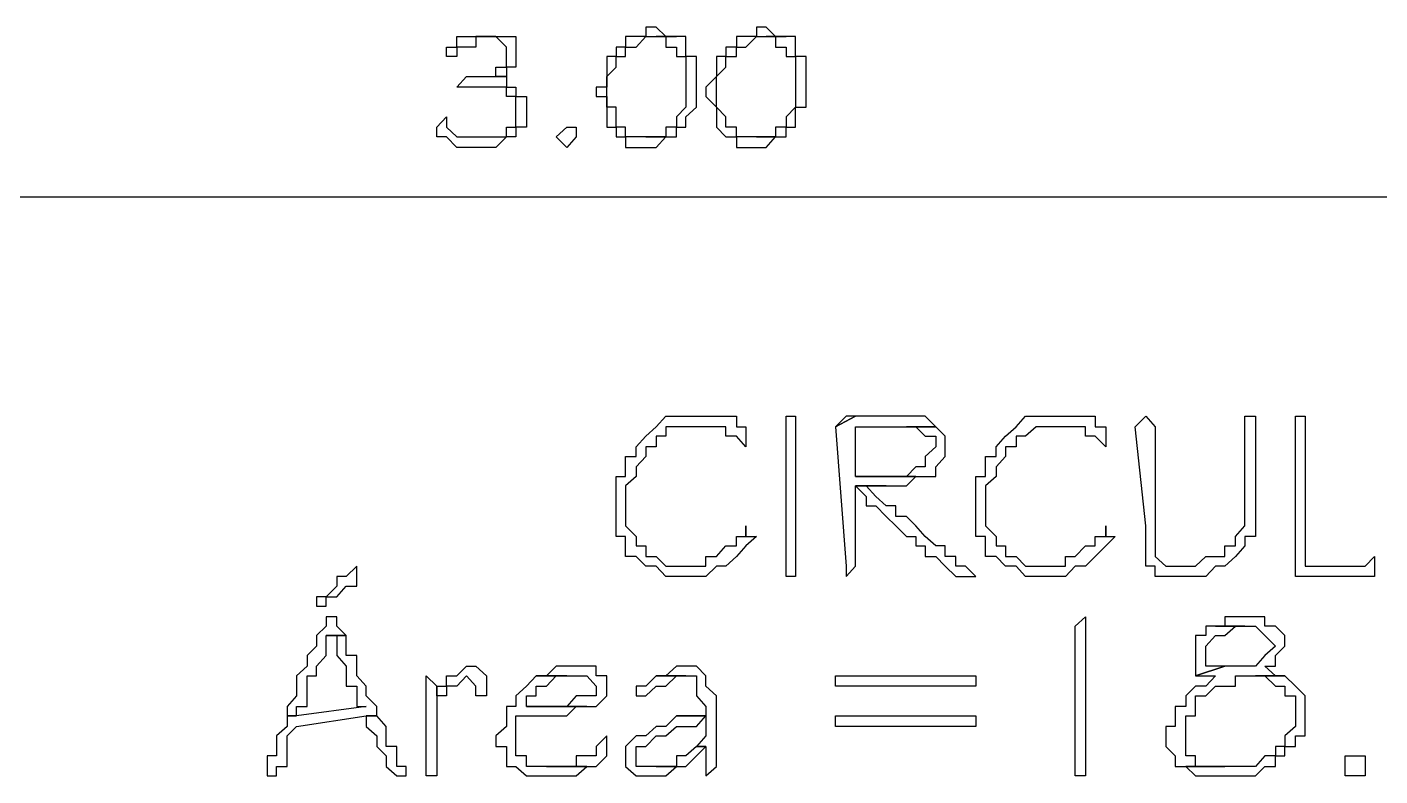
# Model space of a CAD drawing. Header units: millimetres. Extents: x -518.8 to -461.2, y 3.5 to 44.2.
# Drawn here: x -497.324 to -496.461, y 28.246 to 28.723 of the extents above; entities that cross this region are included whole.
import ezdxf

# ---------------------------------------------------------------- set-up
doc = ezdxf.new("R2010")
doc.units = ezdxf.units.MM
doc.header["$MEASUREMENT"] = 0
doc.layers.add('16', color=16, linetype='Continuous')
doc.layers.add('MYSOLIDS', color=7, linetype='Continuous')

msp = doc.modelspace()

# ---------------------------------------------------------------- linework, layer by layer
at = {"layer": '16'}
msp.add_lwpolyline([(-498.49476, 28.61499), (-495.38874, 28.61499)], dxfattribs=at)
at = {"layer": 'MYSOLIDS'}
for points in [[(-496.92258, 28.72326), (-496.92934, 28.72326), (-496.92934, 28.71725), (-496.93536, 28.71725), (-496.93536, 28.71725), (-496.94213, 28.71725), (-496.94213, 28.71725), (-496.94213, 28.71048), (-496.94814, 28.71048), (-496.94814, 28.71048), (-496.94814, 28.70447), (-496.95416, 28.70447), (-496.95416, 28.6977), (-496.95416, 28.6977), (-496.95416, 28.6977), (-496.95416, 28.69168), (-496.95416, 28.69168), (-496.95416, 28.68492), (-496.96092, 28.68492), (-496.96092, 28.6789), (-496.96092, 28.6789), (-496.95416, 28.6789), (-496.95416, 28.67214), (-496.95416, 28.67214), (-496.95416, 28.66612), (-496.95416, 28.66612), (-496.95416, 28.65935), (-496.94814, 28.65935), (-496.94814, 28.65334), (-496.94814, 28.65334), (-496.94814, 28.65334), (-496.94213, 28.65334), (-496.94213, 28.64657), (-496.94213, 28.64657), (-496.93536, 28.64657), (-496.93536, 28.64657), (-496.92934, 28.64657), (-496.92934, 28.64657), (-496.92258, 28.64657), (-496.92258, 28.64657), (-496.91656, 28.65334), (-496.91656, 28.65334), (-496.92934, 28.65334), (-496.92934, 28.65334), (-496.93536, 28.65334), (-496.93536, 28.65334), (-496.93536, 28.65334), (-496.94213, 28.65334), (-496.94213, 28.65935), (-496.94814, 28.65935), (-496.94814, 28.66612), (-496.94814, 28.66612), (-496.94814, 28.66612), (-496.94814, 28.67214), (-496.95416, 28.67214), (-496.95416, 28.6789), (-496.95416, 28.6789), (-496.95416, 28.6789), (-496.95416, 28.68492), (-496.95416, 28.69168), (-496.95416, 28.69168), (-496.94814, 28.6977), (-496.94814, 28.6977), (-496.94814, 28.6977), (-496.94814, 28.70447), (-496.94213, 28.70447), (-496.94213, 28.70447), (-496.94213, 28.71048), (-496.94213, 28.71048), (-496.93536, 28.71048), (-496.93536, 28.71048), (-496.92934, 28.71725), (-496.92934, 28.71725), (-496.92258, 28.71725), (-496.9098, 28.71725), (-496.9098, 28.71725), (-496.91656, 28.71725), (-496.91656, 28.71725), (-496.92258, 28.72326), (-496.92258, 28.72326), (-496.92258, 28.72326)], [(-496.85265, 28.72326), (-496.85867, 28.72326), (-496.85867, 28.71725), (-496.86543, 28.71725), (-496.86543, 28.71725), (-496.87145, 28.71725), (-496.87145, 28.71725), (-496.87145, 28.71048), (-496.87822, 28.71048), (-496.87822, 28.71048), (-496.87822, 28.70447), (-496.88423, 28.70447), (-496.88423, 28.6977), (-496.88423, 28.6977), (-496.88423, 28.6977), (-496.88423, 28.69168), (-496.88423, 28.69168), (-496.891, 28.68492), (-496.891, 28.68492), (-496.891, 28.6789), (-496.891, 28.6789), (-496.891, 28.6789), (-496.88423, 28.67214), (-496.88423, 28.67214), (-496.88423, 28.66612), (-496.88423, 28.66612), (-496.88423, 28.65935), (-496.88423, 28.65935), (-496.87822, 28.65334), (-496.87822, 28.65334), (-496.87822, 28.65334), (-496.87145, 28.65334), (-496.87145, 28.64657), (-496.87145, 28.64657), (-496.86543, 28.64657), (-496.86543, 28.64657), (-496.85867, 28.64657), (-496.85867, 28.64657), (-496.85265, 28.64657), (-496.85265, 28.64657), (-496.84664, 28.65334), (-496.84664, 28.65334), (-496.85867, 28.65334), (-496.85867, 28.65334), (-496.86543, 28.65334), (-496.86543, 28.65334), (-496.87145, 28.65334), (-496.87145, 28.65334), (-496.87145, 28.65935), (-496.87822, 28.65935), (-496.87822, 28.66612), (-496.87822, 28.66612), (-496.87822, 28.66612), (-496.88423, 28.67214), (-496.88423, 28.67214), (-496.88423, 28.6789), (-496.88423, 28.6789), (-496.88423, 28.6789), (-496.88423, 28.68492), (-496.88423, 28.69168), (-496.88423, 28.69168), (-496.87822, 28.6977), (-496.87822, 28.6977), (-496.87822, 28.6977), (-496.87822, 28.70447), (-496.87822, 28.70447), (-496.87145, 28.70447), (-496.87145, 28.71048), (-496.87145, 28.71048), (-496.86543, 28.71048), (-496.86543, 28.71048), (-496.85867, 28.71725), (-496.85867, 28.71725), (-496.85265, 28.71725), (-496.83987, 28.71725), (-496.83987, 28.71725), (-496.84664, 28.71725), (-496.84664, 28.71725), (-496.85265, 28.72326), (-496.85265, 28.72326), (-496.85265, 28.72326)], [(-497.02483, 28.69168), (-497.02483, 28.69168), (-497.01807, 28.69168), (-497.01807, 28.68492), (-497.01205, 28.68492), (-497.01205, 28.68492), (-497.01205, 28.6789), (-497.00528, 28.6789), (-497.00528, 28.67214), (-497.00528, 28.67214), (-497.00528, 28.67214), (-497.00528, 28.66612), (-497.00528, 28.66612), (-497.00528, 28.65935), (-497.01205, 28.65935), (-497.01205, 28.65334), (-497.01205, 28.65334), (-497.01807, 28.65334), (-497.01807, 28.65334), (-497.01807, 28.65334), (-497.02483, 28.64657), (-497.02483, 28.64657), (-497.03085, 28.64657), (-497.03085, 28.64657), (-497.03761, 28.64657), (-497.03761, 28.64657), (-497.04363, 28.64657), (-497.04363, 28.64657), (-497.04964, 28.64657), (-497.04964, 28.64657), (-497.05641, 28.65334), (-497.05641, 28.65334), (-497.06243, 28.65334), (-497.06243, 28.65935), (-497.06243, 28.65935), (-497.06243, 28.65935), (-497.06243, 28.65935), (-497.05641, 28.66612), (-497.05641, 28.66612), (-497.05641, 28.65935), (-497.05641, 28.65935), (-497.05641, 28.65935), (-497.05641, 28.65935), (-497.05641, 28.65935), (-497.04964, 28.65334), (-497.04964, 28.65334), (-497.04363, 28.65334), (-497.04363, 28.65334), (-497.03761, 28.65334), (-497.03761, 28.65334), (-497.03761, 28.65334), (-497.03085, 28.65334), (-497.03085, 28.65334), (-497.02483, 28.65334), (-497.02483, 28.65334), (-497.01807, 28.65334), (-497.01807, 28.65935), (-497.01807, 28.65935), (-497.01205, 28.65935), (-497.01205, 28.66612), (-497.01205, 28.66612), (-497.01205, 28.67214), (-497.01205, 28.67214), (-497.01205, 28.67214), (-497.01205, 28.6789), (-497.01205, 28.6789), (-497.01807, 28.6789), (-497.01807, 28.68492), (-497.01807, 28.68492), (-497.02483, 28.68492), (-497.03085, 28.68492), (-497.03085, 28.68492), (-497.03085, 28.68492), (-497.03761, 28.68492), (-497.03761, 28.68492), (-497.03761, 28.68492), (-497.04363, 28.68492), (-497.04363, 28.68492), (-497.04964, 28.68492), (-497.04964, 28.68492), (-497.04964, 28.68492), (-497.04964, 28.68492), (-497.04964, 28.68492), (-497.04363, 28.69168), (-497.04363, 28.69168), (-497.03761, 28.69168), (-497.03761, 28.69168), (-497.03085, 28.69168), (-497.03085, 28.69168), (-497.02483, 28.69168), (-497.02483, 28.6977), (-497.02483, 28.6977), (-497.01807, 28.6977), (-497.01807, 28.70447), (-497.01807, 28.70447), (-497.01807, 28.70447), (-497.01807, 28.71048), (-497.01807, 28.71048), (-497.01807, 28.71048), (-497.02483, 28.71725), (-497.02483, 28.71725), (-497.03085, 28.71725), (-497.03085, 28.71725), (-497.03761, 28.71725), (-497.03761, 28.71048), (-497.03761, 28.71048), (-497.04363, 28.71048), (-497.04363, 28.71048), (-497.04964, 28.71048), (-497.04964, 28.71048), (-497.04964, 28.70447), (-497.04964, 28.70447), (-497.04964, 28.70447), (-497.04964, 28.70447), (-497.05641, 28.70447), (-497.05641, 28.70447), (-497.05641, 28.70447), (-497.05641, 28.70447), (-497.05641, 28.71048), (-497.05641, 28.71048), (-497.04964, 28.71048), (-497.04964, 28.71048), (-497.04964, 28.71725), (-497.04363, 28.71725), (-497.04363, 28.71725), (-497.04363, 28.71725), (-497.03761, 28.71725), (-497.03761, 28.71725), (-497.03085, 28.71725), (-497.03085, 28.71725), (-497.03085, 28.71725), (-497.02483, 28.71725), (-497.02483, 28.71725), (-497.01807, 28.71725), (-497.01807, 28.71725), (-497.01807, 28.71725), (-497.01205, 28.71725), (-497.01205, 28.71048), (-497.01205, 28.71048), (-497.01205, 28.70447), (-497.01205, 28.70447), (-497.01205, 28.70447), (-497.01205, 28.6977), (-497.01205, 28.6977), (-497.01807, 28.6977), (-497.01807, 28.69168), (-497.02483, 28.69168), (-497.02483, 28.69168), (-497.02483, 28.69168), (-497.02483, 28.69168), (-497.02483, 28.69168), (-497.02483, 28.69168)], [(-496.9098, 28.71725), (-496.92258, 28.71725), (-496.92258, 28.71725), (-496.91656, 28.71725), (-496.91656, 28.71048), (-496.9098, 28.71048), (-496.9098, 28.71048), (-496.9098, 28.71048), (-496.9098, 28.70447), (-496.90378, 28.70447), (-496.90378, 28.70447), (-496.90378, 28.6977), (-496.90378, 28.6977), (-496.90378, 28.69168), (-496.90378, 28.69168), (-496.90378, 28.69168), (-496.90378, 28.68492), (-496.90378, 28.68492), (-496.90378, 28.6789), (-496.90378, 28.6789), (-496.90378, 28.6789), (-496.90378, 28.67214), (-496.90378, 28.67214), (-496.9098, 28.66612), (-496.9098, 28.66612), (-496.9098, 28.65935), (-496.91656, 28.65935), (-496.91656, 28.65935), (-496.91656, 28.65334), (-496.92258, 28.65334), (-496.92258, 28.65334), (-496.92934, 28.65334), (-496.92934, 28.65334), (-496.91656, 28.65334), (-496.91656, 28.65334), (-496.9098, 28.65334), (-496.9098, 28.65935), (-496.90378, 28.65935), (-496.90378, 28.65935), (-496.90378, 28.66612), (-496.90378, 28.66612), (-496.89701, 28.67214), (-496.89701, 28.67214), (-496.89701, 28.6789), (-496.89701, 28.6789), (-496.89701, 28.68492), (-496.89701, 28.68492), (-496.89701, 28.69168), (-496.89701, 28.69168), (-496.89701, 28.6977), (-496.89701, 28.6977), (-496.89701, 28.70447), (-496.89701, 28.70447), (-496.90378, 28.70447), (-496.90378, 28.71048), (-496.90378, 28.71048), (-496.90378, 28.71048), (-496.90378, 28.71725), (-496.9098, 28.71725), (-496.9098, 28.71725)], [(-496.83987, 28.71725), (-496.85265, 28.71725), (-496.85265, 28.71725), (-496.84664, 28.71725), (-496.84664, 28.71048), (-496.83987, 28.71048), (-496.83987, 28.71048), (-496.83987, 28.71048), (-496.83987, 28.70447), (-496.83386, 28.70447), (-496.83386, 28.70447), (-496.83386, 28.6977), (-496.83386, 28.6977), (-496.83386, 28.69168), (-496.83386, 28.69168), (-496.83386, 28.69168), (-496.83386, 28.68492), (-496.83386, 28.68492), (-496.83386, 28.6789), (-496.83386, 28.6789), (-496.83386, 28.6789), (-496.83386, 28.67214), (-496.83386, 28.67214), (-496.83987, 28.66612), (-496.83987, 28.66612), (-496.83987, 28.65935), (-496.84664, 28.65935), (-496.84664, 28.65935), (-496.84664, 28.65334), (-496.85265, 28.65334), (-496.85265, 28.65334), (-496.85867, 28.65334), (-496.85867, 28.65334), (-496.84664, 28.65334), (-496.84664, 28.65334), (-496.83987, 28.65334), (-496.83987, 28.65935), (-496.83386, 28.65935), (-496.83386, 28.65935), (-496.83386, 28.66612), (-496.83386, 28.66612), (-496.83386, 28.67214), (-496.82709, 28.67214), (-496.82709, 28.6789), (-496.82709, 28.6789), (-496.82709, 28.68492), (-496.82709, 28.68492), (-496.82709, 28.69168), (-496.82709, 28.69168), (-496.82709, 28.6977), (-496.82709, 28.6977), (-496.82709, 28.70447), (-496.82709, 28.70447), (-496.83386, 28.70447), (-496.83386, 28.71048), (-496.83386, 28.71048), (-496.83386, 28.71048), (-496.83386, 28.71725), (-496.83987, 28.71725), (-496.83987, 28.71725)], [(-496.97972, 28.64657), (-496.97972, 28.64657), (-496.97972, 28.64657), (-496.98649, 28.65334), (-496.98649, 28.65334), (-496.98649, 28.65334), (-496.97972, 28.65935), (-496.97972, 28.65935), (-496.97972, 28.65935), (-496.97371, 28.65935), (-496.97371, 28.65935), (-496.97371, 28.65334), (-496.97371, 28.65334), (-496.97371, 28.65334), (-496.97371, 28.65334), (-496.97972, 28.64657), (-496.97972, 28.64657), (-496.97972, 28.64657), (-496.97972, 28.64657), (-496.97972, 28.64657)], [(-496.89701, 28.46838), (-496.90378, 28.46838), (-496.90378, 28.46838), (-496.9098, 28.46838), (-496.91656, 28.46838), (-496.91656, 28.46236), (-496.92258, 28.46236), (-496.92258, 28.45559), (-496.92934, 28.45559), (-496.92934, 28.45559), (-496.92934, 28.44958), (-496.93536, 28.44281), (-496.93536, 28.44281), (-496.93536, 28.4368), (-496.93536, 28.4368), (-496.94213, 28.43078), (-496.94213, 28.43078), (-496.94213, 28.42402), (-496.94213, 28.418), (-496.94213, 28.41123), (-496.94213, 28.41123), (-496.94213, 28.40522), (-496.93536, 28.39845), (-496.93536, 28.39845), (-496.93536, 28.39244), (-496.92934, 28.39244), (-496.92934, 28.38567), (-496.92258, 28.38567), (-496.92258, 28.38567), (-496.91656, 28.37965), (-496.9098, 28.37965), (-496.90378, 28.37965), (-496.90378, 28.37965), (-496.89701, 28.37965), (-496.89701, 28.37965), (-496.891, 28.37965), (-496.891, 28.38567), (-496.88423, 28.38567), (-496.88423, 28.38567), (-496.87822, 28.39244), (-496.87822, 28.39244), (-496.87145, 28.39244), (-496.87145, 28.39845), (-496.86543, 28.39845), (-496.86543, 28.40522), (-496.86543, 28.39845), (-496.86543, 28.39845), (-496.85867, 28.39845), (-496.85867, 28.39845), (-496.86543, 28.39244), (-496.86543, 28.39244), (-496.86543, 28.39244), (-496.87145, 28.38567), (-496.87145, 28.38567), (-496.87822, 28.37965), (-496.87822, 28.37965), (-496.88423, 28.37965), (-496.88423, 28.37965), (-496.891, 28.37289), (-496.89701, 28.37289), (-496.89701, 28.37289), (-496.90378, 28.37289), (-496.90378, 28.37289), (-496.9098, 28.37289), (-496.91656, 28.37289), (-496.91656, 28.37289), (-496.92258, 28.37965), (-496.92934, 28.37965), (-496.92934, 28.37965), (-496.93536, 28.38567), (-496.93536, 28.38567), (-496.94213, 28.38567), (-496.94213, 28.39244), (-496.94213, 28.39845), (-496.94814, 28.39845), (-496.94814, 28.40522), (-496.94814, 28.41123), (-496.94814, 28.41123), (-496.94814, 28.418), (-496.94814, 28.42402), (-496.94814, 28.42402), (-496.94814, 28.43078), (-496.94814, 28.4368), (-496.94213, 28.4368), (-496.94213, 28.44281), (-496.94213, 28.44958), (-496.93536, 28.44958), (-496.93536, 28.45559), (-496.93536, 28.45559), (-496.92934, 28.46236), (-496.92934, 28.46236), (-496.92258, 28.46838), (-496.92258, 28.46838), (-496.91656, 28.47514), (-496.9098, 28.47514), (-496.9098, 28.47514), (-496.90378, 28.47514), (-496.89701, 28.47514), (-496.89701, 28.47514), (-496.891, 28.47514), (-496.88423, 28.47514), (-496.88423, 28.47514), (-496.87822, 28.47514), (-496.87145, 28.47514), (-496.87145, 28.46838), (-496.86543, 28.46838), (-496.86543, 28.46838), (-496.86543, 28.46236), (-496.86543, 28.46236), (-496.86543, 28.45559), (-496.86543, 28.45559), (-496.86543, 28.45559), (-496.86543, 28.45559), (-496.87145, 28.46236), (-496.87145, 28.46236), (-496.87145, 28.46236), (-496.87145, 28.46236), (-496.87822, 28.46236), (-496.87822, 28.46838), (-496.88423, 28.46838), (-496.891, 28.46838), (-496.891, 28.46838), (-496.89701, 28.46838), (-496.89701, 28.46838), (-496.89701, 28.46838), (-496.89701, 28.46838)], [(-496.83386, 28.418), (-496.83386, 28.41123), (-496.83386, 28.40522), (-496.83386, 28.40522), (-496.83386, 28.39845), (-496.83386, 28.39244), (-496.83386, 28.38567), (-496.83386, 28.38567), (-496.83386, 28.37965), (-496.83386, 28.37965), (-496.83386, 28.37289), (-496.83386, 28.37289), (-496.83987, 28.37289), (-496.83987, 28.37289), (-496.83987, 28.37289), (-496.83987, 28.37289), (-496.83987, 28.37965), (-496.83987, 28.37965), (-496.83987, 28.37965), (-496.83987, 28.37965), (-496.83987, 28.38567), (-496.83987, 28.38567), (-496.83987, 28.39244), (-496.83987, 28.39845), (-496.83987, 28.39845), (-496.83987, 28.40522), (-496.83987, 28.41123), (-496.83987, 28.418), (-496.83987, 28.418), (-496.83987, 28.42402), (-496.83987, 28.43078), (-496.83987, 28.4368), (-496.83987, 28.4368), (-496.83987, 28.44281), (-496.83987, 28.44958), (-496.83987, 28.45559), (-496.83987, 28.45559), (-496.83987, 28.46236), (-496.83987, 28.46838), (-496.83987, 28.46838), (-496.83987, 28.46838), (-496.83987, 28.46838), (-496.83987, 28.47514), (-496.83987, 28.47514), (-496.83987, 28.47514), (-496.83987, 28.47514), (-496.83386, 28.47514), (-496.83386, 28.47514), (-496.83386, 28.46838), (-496.83386, 28.46838), (-496.83386, 28.46838), (-496.83386, 28.46838), (-496.83386, 28.46236), (-496.83386, 28.45559), (-496.83386, 28.44958), (-496.83386, 28.44958), (-496.83386, 28.44281), (-496.83386, 28.4368), (-496.83386, 28.43078), (-496.83386, 28.43078), (-496.83386, 28.42402), (-496.83386, 28.418), (-496.83386, 28.418), (-496.83386, 28.418), (-496.83386, 28.418), (-496.83386, 28.418)], [(-496.76318, 28.47514), (-496.76318, 28.47514), (-496.76995, 28.47514), (-496.77596, 28.47514), (-496.77596, 28.47514), (-496.78273, 28.47514), (-496.78273, 28.47514), (-496.78874, 28.47514), (-496.79551, 28.47514), (-496.79551, 28.47514), (-496.80829, 28.46838), (-496.80152, 28.37965), (-496.80152, 28.37965), (-496.80152, 28.37289), (-496.79551, 28.37965), (-496.79551, 28.37965), (-496.79551, 28.37965), (-496.79551, 28.43078), (-496.77596, 28.43078), (-496.76995, 28.43078), (-496.76318, 28.43078), (-496.76318, 28.43078), (-496.75716, 28.4368), (-496.75716, 28.4368), (-496.79551, 28.4368), (-496.79551, 28.46236), (-496.79551, 28.46236), (-496.79551, 28.46838), (-496.78874, 28.46838), (-496.78273, 28.46838), (-496.77596, 28.46838), (-496.77596, 28.46838), (-496.76995, 28.46838), (-496.76318, 28.46838), (-496.74438, 28.46838), (-496.74438, 28.46838), (-496.75115, 28.47514), (-496.75716, 28.47514), (-496.75716, 28.47514), (-496.76318, 28.47514), (-496.76318, 28.47514)], [(-496.80152, 28.47514), (-496.80152, 28.47514), (-496.80829, 28.46838), (-496.79551, 28.47514), (-496.80152, 28.47514), (-496.80152, 28.47514), (-496.80152, 28.47514)], [(-496.74438, 28.46838), (-496.76318, 28.46838), (-496.76318, 28.46838), (-496.75716, 28.46838), (-496.75716, 28.46838), (-496.75115, 28.46236), (-496.75115, 28.46236), (-496.74438, 28.46236), (-496.74438, 28.45559), (-496.74438, 28.45559), (-496.75115, 28.44958), (-496.75115, 28.44281), (-496.75115, 28.44281), (-496.75716, 28.44281), (-496.75716, 28.44281), (-496.76318, 28.4368), (-496.76995, 28.4368), (-496.76995, 28.4368), (-496.77596, 28.4368), (-496.78273, 28.4368), (-496.78273, 28.4368), (-496.78874, 28.4368), (-496.79551, 28.4368), (-496.75716, 28.4368), (-496.75115, 28.4368), (-496.75115, 28.4368), (-496.74438, 28.4368), (-496.74438, 28.44281), (-496.73837, 28.44958), (-496.73837, 28.44958), (-496.73837, 28.45559), (-496.73837, 28.45559), (-496.73837, 28.46236), (-496.74438, 28.46838), (-496.74438, 28.46838), (-496.74438, 28.46838)], [(-496.66769, 28.46838), (-496.67446, 28.46838), (-496.67446, 28.46838), (-496.68047, 28.46838), (-496.68047, 28.46838), (-496.68724, 28.46236), (-496.69325, 28.46236), (-496.69325, 28.45559), (-496.70002, 28.45559), (-496.70002, 28.45559), (-496.70002, 28.44958), (-496.70604, 28.44281), (-496.70604, 28.44281), (-496.70604, 28.4368), (-496.70604, 28.4368), (-496.7128, 28.43078), (-496.7128, 28.43078), (-496.7128, 28.42402), (-496.7128, 28.418), (-496.7128, 28.41123), (-496.7128, 28.41123), (-496.7128, 28.40522), (-496.70604, 28.39845), (-496.70604, 28.39845), (-496.70604, 28.39244), (-496.70002, 28.39244), (-496.70002, 28.38567), (-496.69325, 28.38567), (-496.69325, 28.38567), (-496.68724, 28.37965), (-496.68047, 28.37965), (-496.67446, 28.37965), (-496.67446, 28.37965), (-496.66769, 28.37965), (-496.66769, 28.37965), (-496.66167, 28.37965), (-496.66167, 28.38567), (-496.65566, 28.38567), (-496.65566, 28.38567), (-496.64889, 28.39244), (-496.64889, 28.39244), (-496.64288, 28.39244), (-496.64288, 28.39845), (-496.63611, 28.39845), (-496.63611, 28.40522), (-496.63611, 28.39845), (-496.63611, 28.39845), (-496.6301, 28.39845), (-496.6301, 28.39845), (-496.63611, 28.39244), (-496.63611, 28.39244), (-496.63611, 28.39244), (-496.64288, 28.38567), (-496.64288, 28.38567), (-496.64889, 28.37965), (-496.64889, 28.37965), (-496.65566, 28.37965), (-496.65566, 28.37965), (-496.66167, 28.37289), (-496.66769, 28.37289), (-496.66769, 28.37289), (-496.67446, 28.37289), (-496.67446, 28.37289), (-496.68047, 28.37289), (-496.68724, 28.37289), (-496.68724, 28.37289), (-496.69325, 28.37965), (-496.70002, 28.37965), (-496.70002, 28.37965), (-496.70604, 28.38567), (-496.70604, 28.38567), (-496.7128, 28.38567), (-496.7128, 28.39244), (-496.7128, 28.39845), (-496.71882, 28.39845), (-496.71882, 28.40522), (-496.71882, 28.41123), (-496.71882, 28.41123), (-496.71882, 28.418), (-496.71882, 28.42402), (-496.71882, 28.42402), (-496.71882, 28.43078), (-496.71882, 28.4368), (-496.7128, 28.4368), (-496.7128, 28.44281), (-496.7128, 28.44958), (-496.70604, 28.44958), (-496.70604, 28.45559), (-496.70604, 28.45559), (-496.70002, 28.46236), (-496.70002, 28.46236), (-496.69325, 28.46838), (-496.69325, 28.46838), (-496.68724, 28.47514), (-496.68047, 28.47514), (-496.68047, 28.47514), (-496.67446, 28.47514), (-496.66769, 28.47514), (-496.66769, 28.47514), (-496.66167, 28.47514), (-496.65566, 28.47514), (-496.65566, 28.47514), (-496.64889, 28.47514), (-496.64288, 28.47514), (-496.64288, 28.46838), (-496.63611, 28.46838), (-496.63611, 28.46838), (-496.63611, 28.46236), (-496.63611, 28.46236), (-496.63611, 28.45559), (-496.63611, 28.45559), (-496.63611, 28.45559), (-496.63611, 28.45559), (-496.64288, 28.46236), (-496.64288, 28.46236), (-496.64288, 28.46236), (-496.64288, 28.46236), (-496.64889, 28.46236), (-496.64889, 28.46838), (-496.65566, 28.46838), (-496.66167, 28.46838), (-496.66167, 28.46838), (-496.66769, 28.46838), (-496.66769, 28.46838), (-496.66769, 28.46838), (-496.66769, 28.46838)], [(-496.61731, 28.46838), (-496.61055, 28.47514), (-496.61055, 28.47514), (-496.61055, 28.47514), (-496.61055, 28.47514), (-496.61055, 28.47514), (-496.61055, 28.47514), (-496.60453, 28.46838), (-496.60453, 28.46838), (-496.60453, 28.40522), (-496.60453, 28.39845), (-496.60453, 28.39244), (-496.60453, 28.38567), (-496.60453, 28.38567), (-496.59777, 28.37965), (-496.59777, 28.37965), (-496.59175, 28.37965), (-496.59175, 28.37965), (-496.58498, 28.37965), (-496.57897, 28.37965), (-496.57897, 28.37965), (-496.5722, 28.38567), (-496.56619, 28.38567), (-496.56619, 28.38567), (-496.56017, 28.38567), (-496.56017, 28.39244), (-496.5534, 28.39244), (-496.5534, 28.39845), (-496.5534, 28.39845), (-496.54739, 28.40522), (-496.54739, 28.40522), (-496.54739, 28.41123), (-496.54739, 28.41123), (-496.54739, 28.418), (-496.54739, 28.42402), (-496.54739, 28.42402), (-496.54739, 28.43078), (-496.54739, 28.4368), (-496.54739, 28.44281), (-496.54739, 28.44958), (-496.54739, 28.45559), (-496.54739, 28.45559), (-496.54739, 28.46236), (-496.54739, 28.46838), (-496.54739, 28.46838), (-496.54739, 28.46838), (-496.54739, 28.47514), (-496.54739, 28.47514), (-496.54739, 28.47514), (-496.54739, 28.47514), (-496.54062, 28.47514), (-496.54062, 28.46838), (-496.54062, 28.46838), (-496.54062, 28.46236), (-496.54062, 28.46236), (-496.54062, 28.45559), (-496.54062, 28.44958), (-496.54062, 28.4368), (-496.54062, 28.4368), (-496.54062, 28.43078), (-496.54062, 28.42402), (-496.54062, 28.418), (-496.54062, 28.418), (-496.54062, 28.41123), (-496.54062, 28.41123), (-496.54062, 28.40522), (-496.54062, 28.39845), (-496.54739, 28.39845), (-496.54739, 28.39845), (-496.54739, 28.39244), (-496.54739, 28.39244), (-496.5534, 28.38567), (-496.5534, 28.38567), (-496.56017, 28.37965), (-496.56017, 28.37965), (-496.56619, 28.37965), (-496.5722, 28.37289), (-496.5722, 28.37289), (-496.57897, 28.37289), (-496.58498, 28.37289), (-496.59175, 28.37289), (-496.59175, 28.37289), (-496.59777, 28.37289), (-496.59777, 28.37289), (-496.60453, 28.37289), (-496.60453, 28.37965), (-496.61055, 28.37965), (-496.61055, 28.37965), (-496.61055, 28.38567), (-496.61055, 28.39244), (-496.61055, 28.39845), (-496.61055, 28.39845), (-496.61055, 28.40522), (-496.61731, 28.46838), (-496.61731, 28.46838), (-496.61731, 28.46838)], [(-496.50904, 28.37965), (-496.50228, 28.37965), (-496.49626, 28.37965), (-496.49626, 28.37965), (-496.48949, 28.37965), (-496.48348, 28.37965), (-496.48348, 28.37965), (-496.47671, 28.37965), (-496.4707, 28.37965), (-496.46468, 28.38567), (-496.46468, 28.38567), (-496.46468, 28.37965), (-496.46468, 28.37965), (-496.46468, 28.37965), (-496.46468, 28.37965), (-496.46468, 28.37965), (-496.46468, 28.37289), (-496.4707, 28.37289), (-496.47671, 28.37289), (-496.47671, 28.37289), (-496.47671, 28.37289), (-496.48348, 28.37289), (-496.48949, 28.37289), (-496.49626, 28.37289), (-496.49626, 28.37289), (-496.50228, 28.37289), (-496.50904, 28.37289), (-496.50904, 28.37289), (-496.50904, 28.37289), (-496.51506, 28.37289), (-496.51506, 28.37289), (-496.51506, 28.37965), (-496.51506, 28.37965), (-496.51506, 28.38567), (-496.51506, 28.38567), (-496.51506, 28.38567), (-496.51506, 28.39244), (-496.51506, 28.39845), (-496.51506, 28.40522), (-496.51506, 28.40522), (-496.51506, 28.41123), (-496.51506, 28.418), (-496.51506, 28.42402), (-496.51506, 28.42402), (-496.51506, 28.43078), (-496.51506, 28.43078), (-496.51506, 28.4368), (-496.51506, 28.44281), (-496.51506, 28.44281), (-496.51506, 28.44958), (-496.51506, 28.45559), (-496.51506, 28.46236), (-496.51506, 28.46236), (-496.51506, 28.46838), (-496.51506, 28.46838), (-496.51506, 28.47514), (-496.51506, 28.47514), (-496.50904, 28.47514), (-496.50904, 28.47514), (-496.50904, 28.47514), (-496.50904, 28.47514), (-496.50904, 28.46838), (-496.50904, 28.46838), (-496.50904, 28.46838), (-496.50904, 28.46236), (-496.50904, 28.45559), (-496.50904, 28.45559), (-496.50904, 28.44958), (-496.50904, 28.44281), (-496.50904, 28.44281), (-496.50904, 28.4368), (-496.50904, 28.43078), (-496.50904, 28.42402), (-496.50904, 28.42402), (-496.50904, 28.418), (-496.50904, 28.418), (-496.50904, 28.41123), (-496.50904, 28.40522), (-496.50904, 28.39845), (-496.50904, 28.39845), (-496.50904, 28.39845), (-496.50904, 28.39244), (-496.50904, 28.38567), (-496.50904, 28.38567), (-496.50904, 28.37965), (-496.50904, 28.37965), (-496.50904, 28.37965), (-496.50904, 28.37965)], [(-496.77596, 28.43078), (-496.79551, 28.43078), (-496.79551, 28.43078), (-496.78874, 28.42402), (-496.78874, 28.418), (-496.78273, 28.418), (-496.77596, 28.41123), (-496.77596, 28.41123), (-496.76995, 28.40522), (-496.76995, 28.40522), (-496.76318, 28.39845), (-496.76318, 28.39845), (-496.75716, 28.39845), (-496.75716, 28.39244), (-496.75115, 28.39244), (-496.75115, 28.38567), (-496.74438, 28.38567), (-496.73837, 28.37965), (-496.73837, 28.37965), (-496.7316, 28.37289), (-496.7316, 28.37289), (-496.72558, 28.37289), (-496.72558, 28.37289), (-496.72558, 28.37289), (-496.71882, 28.37289), (-496.71882, 28.37289), (-496.72558, 28.37965), (-496.72558, 28.37965), (-496.7316, 28.37965), (-496.7316, 28.38567), (-496.7316, 28.38567), (-496.73837, 28.38567), (-496.73837, 28.39244), (-496.74438, 28.39244), (-496.75115, 28.39845), (-496.75115, 28.39845), (-496.75716, 28.40522), (-496.75716, 28.40522), (-496.76318, 28.41123), (-496.76318, 28.41123), (-496.76995, 28.41123), (-496.76995, 28.418), (-496.77596, 28.418), (-496.78273, 28.42402), (-496.78273, 28.42402), (-496.78874, 28.43078), (-496.78874, 28.43078), (-496.78273, 28.43078), (-496.77596, 28.43078), (-496.77596, 28.43078)], [(-497.11355, 28.37965), (-497.11355, 28.37965), (-497.12032, 28.37289), (-497.12032, 28.37289), (-497.12634, 28.37289), (-497.12634, 28.36687), (-497.12634, 28.36687), (-497.1331, 28.36011), (-497.1331, 28.36011), (-497.13912, 28.36011), (-497.13912, 28.35409), (-497.1331, 28.35409), (-497.1331, 28.35409), (-497.1331, 28.36011), (-497.12634, 28.36011), (-497.12634, 28.36011), (-497.12032, 28.36687), (-497.12032, 28.36687), (-497.11355, 28.36687), (-497.11355, 28.37289), (-497.11355, 28.37289), (-497.11355, 28.37965), (-497.11355, 28.37965), (-497.11355, 28.37965), (-497.11355, 28.37965)], [(-497.1331, 28.34732), (-497.1331, 28.34732), (-497.1331, 28.34732), (-497.1331, 28.34131), (-497.1331, 28.34131), (-497.13912, 28.33529), (-497.13912, 28.33529), (-497.13912, 28.32853), (-497.14513, 28.32251), (-497.14513, 28.31574), (-497.1519, 28.30973), (-497.1519, 28.30296), (-497.1519, 28.30296), (-497.1519, 28.29695), (-497.1519, 28.29695), (-497.15792, 28.29018), (-497.15792, 28.28417), (-497.1519, 28.28417), (-497.1519, 28.29018), (-497.14513, 28.29018), (-497.14513, 28.29695), (-497.14513, 28.30296), (-497.14513, 28.30973), (-497.14513, 28.30973), (-497.13912, 28.30973), (-497.13912, 28.31574), (-497.13912, 28.31574), (-497.1331, 28.32251), (-497.1331, 28.32853), (-497.1331, 28.33529), (-497.1331, 28.33529), (-497.12032, 28.33529), (-497.12634, 28.34131), (-497.12634, 28.34732), (-497.1331, 28.34732), (-497.1331, 28.34732)], [(-496.65566, 28.25183), (-496.65566, 28.25183), (-496.65566, 28.2586), (-496.65566, 28.2586), (-496.65566, 28.26462), (-496.65566, 28.27138), (-496.65566, 28.2774), (-496.65566, 28.2774), (-496.65566, 28.28417), (-496.65566, 28.29018), (-496.65566, 28.29695), (-496.65566, 28.29695), (-496.65566, 28.30296), (-496.65566, 28.30973), (-496.65566, 28.30973), (-496.65566, 28.31574), (-496.65566, 28.32251), (-496.65566, 28.32251), (-496.65566, 28.32853), (-496.65566, 28.33529), (-496.65566, 28.34131), (-496.65566, 28.34131), (-496.65566, 28.34131), (-496.65566, 28.34131), (-496.64889, 28.34732), (-496.64889, 28.34732), (-496.64889, 28.34131), (-496.64889, 28.34131), (-496.64889, 28.34131), (-496.64889, 28.33529), (-496.64889, 28.33529), (-496.64889, 28.32853), (-496.64889, 28.32251), (-496.64889, 28.31574), (-496.64889, 28.31574), (-496.64889, 28.30973), (-496.64889, 28.30296), (-496.64889, 28.29695), (-496.64889, 28.29695), (-496.64889, 28.29018), (-496.64889, 28.28417), (-496.64889, 28.28417), (-496.64889, 28.2774), (-496.64889, 28.27138), (-496.64889, 28.26462), (-496.64889, 28.26462), (-496.64889, 28.2586), (-496.64889, 28.2586), (-496.64889, 28.25183), (-496.64889, 28.25183), (-496.64889, 28.24582), (-496.64889, 28.24582), (-496.65566, 28.24582), (-496.65566, 28.24582), (-496.65566, 28.24582), (-496.65566, 28.24582), (-496.65566, 28.25183), (-496.65566, 28.25183), (-496.65566, 28.25183), (-496.65566, 28.25183), (-496.65566, 28.25183)], [(-496.54739, 28.34732), (-496.54739, 28.34732), (-496.5534, 28.34732), (-496.56017, 28.34732), (-496.56017, 28.34131), (-496.56619, 28.34131), (-496.54739, 28.34131), (-496.54062, 28.34131), (-496.54062, 28.34131), (-496.53461, 28.33529), (-496.53461, 28.33529), (-496.53461, 28.33529), (-496.52784, 28.32853), (-496.52784, 28.32853), (-496.53461, 28.32251), (-496.53461, 28.32251), (-496.54062, 28.31574), (-496.54062, 28.31574), (-496.54739, 28.31574), (-496.54739, 28.31574), (-496.5534, 28.31574), (-496.56017, 28.31574), (-496.57897, 28.30973), (-496.5722, 28.30973), (-496.5722, 28.30973), (-496.56619, 28.30973), (-496.5722, 28.30296), (-496.5722, 28.30296), (-496.57897, 28.30296), (-496.58498, 28.29695), (-496.58498, 28.29695), (-496.58498, 28.29018), (-496.59175, 28.29018), (-496.59175, 28.28417), (-496.59175, 28.2774), (-496.59777, 28.2774), (-496.59777, 28.27138), (-496.59777, 28.26462), (-496.59175, 28.2586), (-496.59175, 28.2586), (-496.59175, 28.25183), (-496.58498, 28.25183), (-496.58498, 28.25183), (-496.56017, 28.25183), (-496.56619, 28.25183), (-496.56619, 28.25183), (-496.5722, 28.25183), (-496.57897, 28.25183), (-496.57897, 28.2586), (-496.58498, 28.2586), (-496.58498, 28.2586), (-496.58498, 28.26462), (-496.58498, 28.27138), (-496.58498, 28.27138), (-496.58498, 28.2774), (-496.58498, 28.2774), (-496.58498, 28.28417), (-496.57897, 28.28417), (-496.57897, 28.29018), (-496.57897, 28.29695), (-496.5722, 28.29695), (-496.5722, 28.29695), (-496.56619, 28.30296), (-496.56017, 28.30296), (-496.56017, 28.30296), (-496.5534, 28.30296), (-496.5534, 28.30973), (-496.54739, 28.30973), (-496.54062, 28.30973), (-496.52183, 28.30973), (-496.52784, 28.30973), (-496.52784, 28.30973), (-496.53461, 28.31574), (-496.53461, 28.31574), (-496.52784, 28.31574), (-496.52784, 28.32251), (-496.52784, 28.32251), (-496.52183, 28.32853), (-496.52183, 28.32853), (-496.52183, 28.32853), (-496.52183, 28.33529), (-496.52784, 28.34131), (-496.52784, 28.34131), (-496.53461, 28.34131), (-496.53461, 28.34732), (-496.54062, 28.34732), (-496.54739, 28.34732), (-496.54739, 28.34732)], [(-496.56619, 28.34131), (-496.5722, 28.34131), (-496.5722, 28.33529), (-496.57897, 28.33529), (-496.57897, 28.32853), (-496.57897, 28.32853), (-496.57897, 28.32251), (-496.57897, 28.32251), (-496.57897, 28.31574), (-496.57897, 28.30973), (-496.56017, 28.31574), (-496.56017, 28.31574), (-496.56619, 28.31574), (-496.56619, 28.31574), (-496.5722, 28.31574), (-496.5722, 28.32251), (-496.5722, 28.32251), (-496.5722, 28.32853), (-496.56619, 28.33529), (-496.56619, 28.33529), (-496.56619, 28.33529), (-496.56017, 28.33529), (-496.5534, 28.34131), (-496.5534, 28.34131), (-496.54739, 28.34131), (-496.56619, 28.34131), (-496.56619, 28.34131)], [(-497.12032, 28.33529), (-497.1331, 28.33529), (-497.12634, 28.33529), (-497.12634, 28.32853), (-497.12634, 28.32853), (-497.12634, 28.32251), (-497.12032, 28.31574), (-497.12032, 28.31574), (-497.12032, 28.30973), (-497.12032, 28.30296), (-497.11355, 28.30296), (-497.11355, 28.29695), (-497.11355, 28.29018), (-497.10754, 28.29018), (-497.1519, 28.28417), (-497.15792, 28.28417), (-497.15792, 28.2774), (-497.15792, 28.2774), (-497.16468, 28.27138), (-497.16468, 28.27138), (-497.16468, 28.27138), (-497.16468, 28.2586), (-497.1707, 28.2586), (-497.1707, 28.25183), (-497.1707, 28.25183), (-497.1707, 28.24582), (-497.16468, 28.24582), (-497.16468, 28.24582), (-497.16468, 28.25183), (-497.15792, 28.25183), (-497.15792, 28.2586), (-497.15792, 28.2586), (-497.15792, 28.26462), (-497.15792, 28.27138), (-497.1519, 28.2774), (-497.1519, 28.2774), (-497.10754, 28.28417), (-497.10077, 28.28417), (-497.10077, 28.28417), (-497.10077, 28.29018), (-497.10754, 28.29695), (-497.10754, 28.29695), (-497.10754, 28.30296), (-497.11355, 28.30973), (-497.11355, 28.30973), (-497.11355, 28.31574), (-497.11355, 28.31574), (-497.11355, 28.32251), (-497.12032, 28.32251), (-497.12032, 28.32853), (-497.12032, 28.32853), (-497.12032, 28.33529), (-497.12032, 28.33529), (-497.12032, 28.33529)], [(-497.06243, 28.29695), (-497.06243, 28.30296), (-497.05641, 28.30296), (-497.05641, 28.30973), (-497.04964, 28.30973), (-497.04363, 28.31574), (-497.04363, 28.31574), (-497.04363, 28.31574), (-497.03761, 28.31574), (-497.03085, 28.30973), (-497.03085, 28.30973), (-497.03085, 28.30296), (-497.03085, 28.30296), (-497.03085, 28.29695), (-497.03085, 28.29695), (-497.03761, 28.29695), (-497.03761, 28.29695), (-497.03761, 28.29695), (-497.03761, 28.29695), (-497.03761, 28.29695), (-497.03761, 28.29695), (-497.03761, 28.29695), (-497.03761, 28.29695), (-497.03761, 28.30296), (-497.03761, 28.30296), (-497.03761, 28.30296), (-497.03761, 28.30296), (-497.04363, 28.30973), (-497.04363, 28.30973), (-497.04363, 28.30973), (-497.04964, 28.30296), (-497.04964, 28.30296), (-497.05641, 28.30296), (-497.05641, 28.29695), (-497.06243, 28.29695), (-497.06243, 28.29018), (-497.06243, 28.29018), (-497.06243, 28.29018), (-497.06243, 28.28417), (-497.06243, 28.2774), (-497.06243, 28.2774), (-497.06243, 28.27138), (-497.06243, 28.26462), (-497.06243, 28.2586), (-497.06243, 28.2586), (-497.06243, 28.2586), (-497.06243, 28.2586), (-497.06243, 28.25183), (-497.06243, 28.24582), (-497.06919, 28.24582), (-497.06919, 28.24582), (-497.06919, 28.24582), (-497.06919, 28.24582), (-497.06919, 28.25183), (-497.06919, 28.25183), (-497.06919, 28.2586), (-497.06919, 28.26462), (-497.06919, 28.27138), (-497.06919, 28.2774), (-497.06919, 28.2774), (-497.06919, 28.28417), (-497.06919, 28.29018), (-497.06919, 28.29695), (-497.06919, 28.29695), (-497.06919, 28.30296), (-497.06919, 28.30296), (-497.06919, 28.30296), (-497.06919, 28.30973), (-497.06919, 28.30973), (-497.06919, 28.30973), (-497.06919, 28.30973), (-497.06919, 28.30973), (-497.06243, 28.30296), (-497.06243, 28.29695), (-497.06243, 28.29695), (-497.06243, 28.29695), (-497.06243, 28.29695), (-497.06243, 28.29695), (-497.06243, 28.29695)], [(-496.97972, 28.31574), (-496.97972, 28.31574), (-496.98649, 28.31574), (-496.98649, 28.31574), (-496.9925, 28.30973), (-496.9925, 28.30973), (-496.99927, 28.30973), (-496.97972, 28.30973), (-496.97371, 28.30973), (-496.96694, 28.30973), (-496.96694, 28.30973), (-496.96092, 28.30296), (-496.96092, 28.30296), (-496.96092, 28.30296), (-496.96092, 28.29695), (-496.96694, 28.29695), (-496.97371, 28.29695), (-496.97371, 28.29695), (-496.97972, 28.29018), (-496.97972, 28.29018), (-496.98649, 28.29018), (-496.9925, 28.29018), (-496.99927, 28.29018), (-496.99927, 28.29018), (-497.00528, 28.29018), (-496.96694, 28.29018), (-496.96694, 28.29018), (-496.96092, 28.29018), (-496.95416, 28.29695), (-496.95416, 28.29695), (-496.95416, 28.30296), (-496.95416, 28.30296), (-496.95416, 28.30973), (-496.96092, 28.30973), (-496.96092, 28.31574), (-496.96694, 28.31574), (-496.97371, 28.31574), (-496.97972, 28.31574), (-496.97972, 28.31574)], [(-496.90378, 28.31574), (-496.90378, 28.31574), (-496.9098, 28.31574), (-496.91656, 28.30973), (-496.91656, 28.30973), (-496.91656, 28.30973), (-496.92258, 28.30973), (-496.90378, 28.30973), (-496.89701, 28.30973), (-496.89701, 28.30296), (-496.89701, 28.30296), (-496.89701, 28.29695), (-496.891, 28.29018), (-496.891, 28.28417), (-496.89701, 28.28417), (-496.90378, 28.28417), (-496.9098, 28.28417), (-496.891, 28.28417), (-496.891, 28.27138), (-496.89701, 28.26462), (-496.89701, 28.26462), (-496.891, 28.26462), (-496.891, 28.25183), (-496.891, 28.25183), (-496.891, 28.24582), (-496.88423, 28.25183), (-496.88423, 28.25183), (-496.88423, 28.29695), (-496.88423, 28.29695), (-496.891, 28.30296), (-496.891, 28.30973), (-496.891, 28.30973), (-496.891, 28.30973), (-496.89701, 28.31574), (-496.90378, 28.31574), (-496.90378, 28.31574)], [(-496.99927, 28.30973), (-496.99927, 28.30973), (-497.00528, 28.30296), (-497.00528, 28.30296), (-497.01205, 28.29695), (-497.01205, 28.29018), (-497.01807, 28.29018), (-497.01807, 28.28417), (-497.01807, 28.28417), (-497.01807, 28.2774), (-497.01807, 28.2774), (-497.02483, 28.27138), (-497.02483, 28.26462), (-497.01807, 28.26462), (-497.01807, 28.2586), (-497.01807, 28.25183), (-497.01205, 28.25183), (-497.01205, 28.25183), (-497.01205, 28.25183), (-497.00528, 28.24582), (-496.99927, 28.24582), (-496.99927, 28.24582), (-496.9925, 28.24582), (-496.9925, 28.24582), (-496.98649, 28.24582), (-496.97972, 28.24582), (-496.97371, 28.24582), (-496.97371, 28.24582), (-496.97371, 28.24582), (-496.96694, 28.25183), (-496.9925, 28.25183), (-496.99927, 28.25183), (-496.99927, 28.25183), (-497.00528, 28.25183), (-497.00528, 28.2586), (-497.01205, 28.2586), (-497.01205, 28.26462), (-497.01205, 28.26462), (-497.01205, 28.27138), (-497.01205, 28.27138), (-497.01205, 28.2774), (-497.01205, 28.2774), (-497.01205, 28.28417), (-497.01205, 28.28417), (-497.00528, 28.28417), (-496.99927, 28.28417), (-496.9925, 28.28417), (-496.98649, 28.28417), (-496.97972, 28.28417), (-496.97972, 28.28417), (-496.97371, 28.29018), (-496.96694, 28.29018), (-496.96694, 28.29018), (-497.00528, 28.29018), (-497.00528, 28.29018), (-497.00528, 28.29695), (-496.99927, 28.29695), (-496.99927, 28.30296), (-496.9925, 28.30296), (-496.9925, 28.30296), (-496.98649, 28.30973), (-496.97972, 28.30973), (-496.97972, 28.30973), (-496.99927, 28.30973), (-496.99927, 28.30973)], [(-496.92258, 28.30973), (-496.92934, 28.30296), (-496.92934, 28.30296), (-496.92934, 28.30296), (-496.93536, 28.30296), (-496.93536, 28.29695), (-496.92934, 28.29695), (-496.92934, 28.29695), (-496.92934, 28.29695), (-496.92258, 28.30296), (-496.92258, 28.30296), (-496.91656, 28.30296), (-496.91656, 28.30296), (-496.9098, 28.30973), (-496.9098, 28.30973), (-496.90378, 28.30973), (-496.92258, 28.30973), (-496.92258, 28.30973)], [(-496.72558, 28.30296), (-496.80152, 28.30296), (-496.80829, 28.30296), (-496.80829, 28.30296), (-496.80829, 28.30296), (-496.80829, 28.30296), (-496.80829, 28.30973), (-496.80829, 28.30973), (-496.80152, 28.30973), (-496.80152, 28.30973), (-496.72558, 28.30973), (-496.71882, 28.30973), (-496.71882, 28.30973), (-496.71882, 28.30296), (-496.71882, 28.30296), (-496.71882, 28.30296), (-496.71882, 28.30296), (-496.72558, 28.30296), (-496.72558, 28.30296), (-496.72558, 28.30296), (-496.72558, 28.30296), (-496.72558, 28.30296)], [(-496.52183, 28.30973), (-496.54062, 28.30973), (-496.54062, 28.30973), (-496.53461, 28.30973), (-496.52784, 28.30296), (-496.52784, 28.30296), (-496.52183, 28.30296), (-496.52183, 28.29695), (-496.51506, 28.29695), (-496.51506, 28.29018), (-496.51506, 28.28417), (-496.51506, 28.28417), (-496.51506, 28.2774), (-496.52183, 28.27138), (-496.52183, 28.27138), (-496.52183, 28.26462), (-496.52784, 28.26462), (-496.52784, 28.2586), (-496.53461, 28.2586), (-496.53461, 28.2586), (-496.54062, 28.25183), (-496.54739, 28.25183), (-496.54739, 28.25183), (-496.5534, 28.25183), (-496.56017, 28.25183), (-496.56017, 28.25183), (-496.58498, 28.25183), (-496.57897, 28.24582), (-496.57897, 28.24582), (-496.5722, 28.24582), (-496.56619, 28.24582), (-496.56017, 28.24582), (-496.56017, 28.24582), (-496.56017, 28.24582), (-496.5534, 28.24582), (-496.54739, 28.24582), (-496.54062, 28.24582), (-496.54062, 28.24582), (-496.54062, 28.24582), (-496.53461, 28.25183), (-496.52784, 28.25183), (-496.52784, 28.2586), (-496.52183, 28.2586), (-496.52183, 28.26462), (-496.52183, 28.26462), (-496.51506, 28.26462), (-496.51506, 28.27138), (-496.50904, 28.27138), (-496.50904, 28.2774), (-496.50904, 28.28417), (-496.50904, 28.28417), (-496.50904, 28.29018), (-496.50904, 28.29018), (-496.50904, 28.29695), (-496.51506, 28.30296), (-496.51506, 28.30296), (-496.51506, 28.30296), (-496.52183, 28.30973), (-496.52183, 28.30973)], [(-497.10077, 28.28417), (-497.10754, 28.28417), (-497.10754, 28.2774), (-497.10754, 28.2774), (-497.10077, 28.27138), (-497.10077, 28.26462), (-497.10077, 28.26462), (-497.09476, 28.2586), (-497.09476, 28.25183), (-497.08799, 28.24582), (-497.08799, 28.24582), (-497.08799, 28.24582), (-497.08198, 28.24582), (-497.08198, 28.25183), (-497.08799, 28.25183), (-497.08799, 28.2586), (-497.08799, 28.26462), (-497.09476, 28.26462), (-497.09476, 28.27138), (-497.09476, 28.2774), (-497.10077, 28.28417), (-497.10077, 28.28417)], [(-496.9098, 28.28417), (-496.91656, 28.2774), (-496.91656, 28.2774), (-496.92258, 28.2774), (-496.92258, 28.2774), (-496.92934, 28.27138), (-496.92934, 28.27138), (-496.92934, 28.27138), (-496.93536, 28.27138), (-496.94213, 28.26462), (-496.94213, 28.26462), (-496.94213, 28.2586), (-496.94213, 28.2586), (-496.94213, 28.25183), (-496.93536, 28.24582), (-496.93536, 28.24582), (-496.92934, 28.24582), (-496.92934, 28.24582), (-496.92258, 28.24582), (-496.91656, 28.24582), (-496.91656, 28.24582), (-496.9098, 28.25183), (-496.9098, 28.25183), (-496.92258, 28.25183), (-496.92934, 28.25183), (-496.93536, 28.25183), (-496.93536, 28.25183), (-496.93536, 28.2586), (-496.93536, 28.2586), (-496.93536, 28.26462), (-496.92934, 28.26462), (-496.92258, 28.27138), (-496.92258, 28.27138), (-496.92258, 28.27138), (-496.91656, 28.27138), (-496.91656, 28.27138), (-496.9098, 28.2774), (-496.90378, 28.2774), (-496.89701, 28.2774), (-496.891, 28.28417), (-496.9098, 28.28417), (-496.9098, 28.28417)], [(-496.72558, 28.2774), (-496.80152, 28.2774), (-496.80829, 28.2774), (-496.80829, 28.2774), (-496.80829, 28.2774), (-496.80829, 28.2774), (-496.80829, 28.28417), (-496.80829, 28.28417), (-496.80152, 28.28417), (-496.80152, 28.28417), (-496.72558, 28.28417), (-496.71882, 28.28417), (-496.71882, 28.28417), (-496.71882, 28.2774), (-496.71882, 28.2774), (-496.71882, 28.2774), (-496.71882, 28.2774), (-496.72558, 28.2774), (-496.72558, 28.2774), (-496.72558, 28.2774), (-496.72558, 28.2774), (-496.72558, 28.2774)], [(-496.95416, 28.27138), (-496.95416, 28.27138), (-496.96092, 28.26462), (-496.96092, 28.26462), (-496.96092, 28.2586), (-496.96092, 28.2586), (-496.96694, 28.2586), (-496.97371, 28.2586), (-496.97371, 28.25183), (-496.97972, 28.25183), (-496.97972, 28.25183), (-496.98649, 28.25183), (-496.9925, 28.25183), (-496.96694, 28.25183), (-496.96092, 28.25183), (-496.96092, 28.25183), (-496.95416, 28.2586), (-496.95416, 28.2586), (-496.95416, 28.26462), (-496.95416, 28.26462), (-496.95416, 28.26462), (-496.95416, 28.27138), (-496.95416, 28.27138)], [(-496.89701, 28.26462), (-496.90378, 28.2586), (-496.90378, 28.2586), (-496.9098, 28.2586), (-496.9098, 28.25183), (-496.91656, 28.25183), (-496.92258, 28.25183), (-496.92258, 28.25183), (-496.9098, 28.25183), (-496.90378, 28.25183), (-496.89701, 28.2586), (-496.89701, 28.2586), (-496.891, 28.26462), (-496.89701, 28.26462), (-496.89701, 28.26462)], [(-496.47671, 28.24582), (-496.48348, 28.24582), (-496.48348, 28.24582), (-496.48348, 28.25183), (-496.48348, 28.25183), (-496.48348, 28.2586), (-496.48348, 28.2586), (-496.47671, 28.2586), (-496.47671, 28.2586), (-496.4707, 28.2586), (-496.4707, 28.2586), (-496.4707, 28.25183), (-496.4707, 28.25183), (-496.4707, 28.25183), (-496.4707, 28.24582), (-496.47671, 28.24582), (-496.47671, 28.24582), (-496.47671, 28.24582), (-496.47671, 28.24582), (-496.47671, 28.24582)]]:
    msp.add_lwpolyline(points, dxfattribs=at)

doc.saveas('drawing.dxf')
